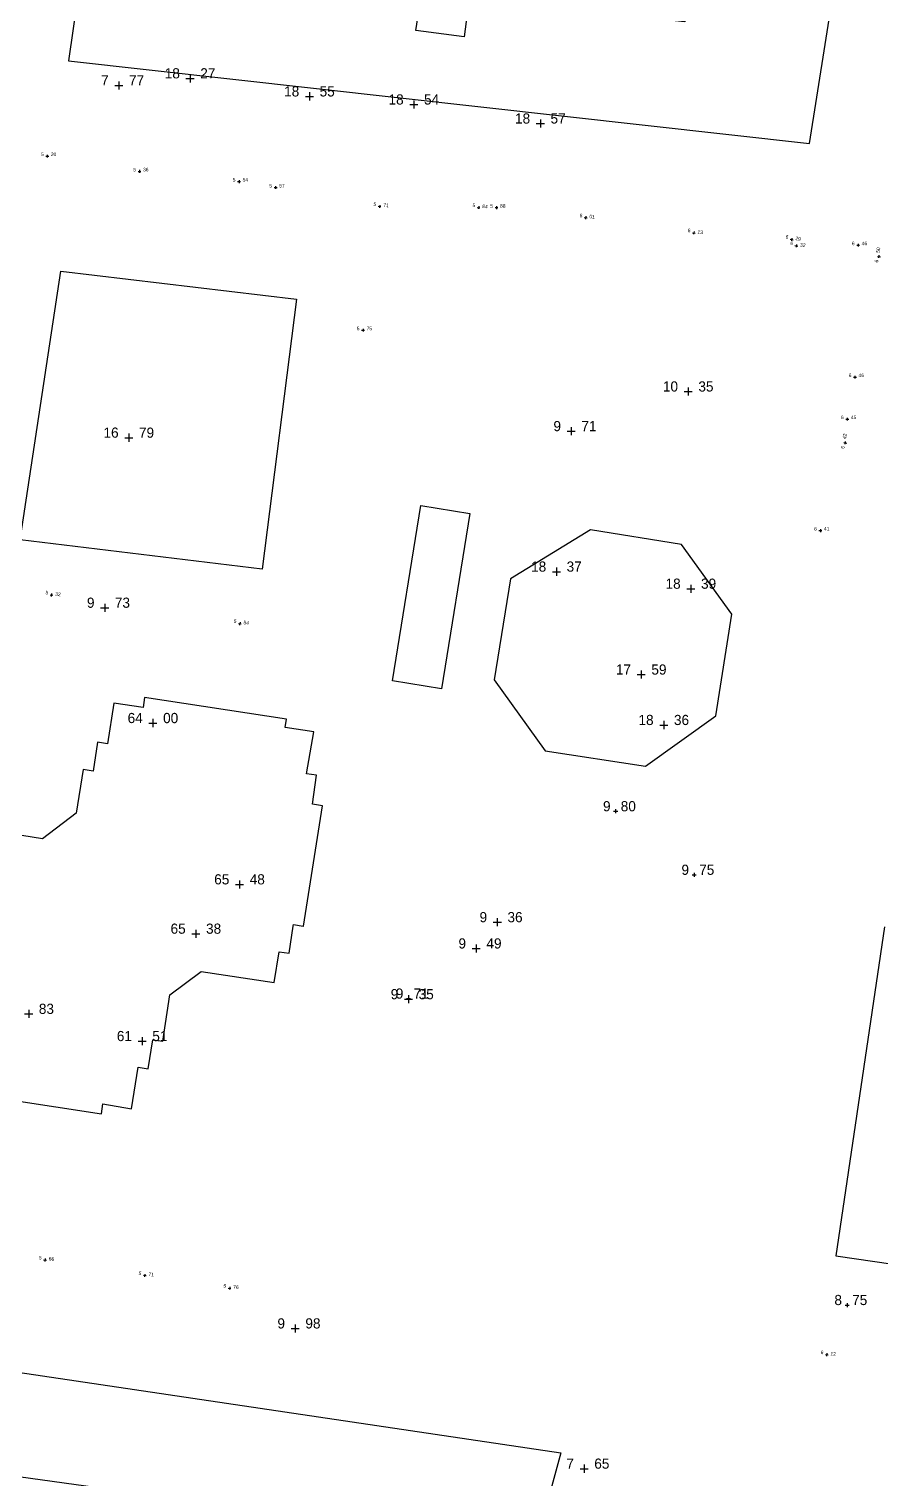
# Model space of a CAD drawing. Header units: inches. Extents: x 179019 to 255520, y 666000 to 809980.
# Drawn here: x 254853.1 to 254936.8, y 809316.2 to 809458.8 of the extents above; entities that cross this region are included whole.
import ezdxf
from ezdxf.enums import TextEntityAlignment as Align

# ---------------------------------------------------------------- set-up
doc = ezdxf.new("R2010")
doc.units = ezdxf.units.IN
doc.header["$MEASUREMENT"] = 0
for name, color, linetype in [('building levels', 6, 'Continuous'), ('orig buildings', 3, 'Continuous'), ('street levels', 5, 'Continuous')]:
    doc.layers.add(name, color=color, linetype=linetype)
doc.styles.add('hebtxt', font='hebtxt')

# ---------------------------------------------------------------- blocks, each defined once
blk = doc.blocks.new('1505')
for points in [[(-0.4, 0), (0.4, 0)], [(0, 0.4), (0, -0.4)]]:
    blk.add_lwpolyline(points)
at = {"style": 'hebtxt'}
blk.add_attdef('METER', text='', height=2, dxfattribs=at).set_placement((-1, 0), align=Align.RIGHT)
blk.add_attdef('CENTIMETER', (1, 0), '', height=2, dxfattribs=at)
blk = doc.blocks.new('1503')
for points in [[(-0.4, 0), (0.4, 0)], [(0, 0.4), (0, -0.4)]]:
    blk.add_lwpolyline(points)
at = {"style": 'hebtxt'}
blk.add_attdef('METER', text='', height=2, dxfattribs=at).set_placement((-1, 0), align=Align.RIGHT)
blk.add_attdef('CENTIMETER', (1, 0), '', height=2, dxfattribs=at)

msp = doc.modelspace()

# ---------------------------------------------------------------- linework, layer by layer
at = {"layer": 'orig buildings'}
for points, elevation in [([(254932.82, 809467.06), (254918.99, 809469.7), (254917.51, 809459.52), (254912.4, 809460.05), (254913.45, 809468.01), (254897.4, 809470.12), (254895.81, 809458.04), (254891.07, 809458.66), (254892.56, 809468.34), (254878.47, 809470.71), (254877.45, 809462.86), (254873.25, 809463.39), (254874.24, 809472.22), (254859.68, 809474.79), (254856.94, 809455.67), (254929.76, 809447.55)], 22.03), ([(254879.35, 809432.25), (254875.97, 809405.72), (254852.18, 809408.58), (254856.18, 809435.01)], 0.12), ([(254891.55, 809411.98), (254896.36, 809411.19), (254893.59, 809393.94), (254888.76, 809394.73)], 0.12), ([(254900.36, 809404.74), (254898.76, 809394.83), (254903.77, 809387.86), (254913.64, 809386.33), (254920.54, 809391.3), (254922.12, 809401.29), (254917.17, 809408.13), (254908.22, 809409.57)], 0.12)]:
    msp.add_lwpolyline(points, close=True, dxfattribs=dict(at, elevation=elevation))
msp.add_lwpolyline([(254846.27, 809354.27), (254860.17, 809352.15), (254860.32, 809353.14), (254863.14, 809352.66), (254863.14, 809352.66), (254863.77, 809356.75), (254864.76, 809356.58), (254865.23, 809359.44), (254866.22, 809359.29), (254866.89, 809363.87), (254869.96, 809366.15), (254877.15, 809365.07), (254877.63, 809368.08), (254878.62, 809367.94), (254879.01, 809370.62), (254879.03, 809370.78), (254880.01, 809370.62), (254880.02, 809370.62), (254880.02, 809370.62), (254881.89, 809382.44), (254880.9, 809382.6), (254881.32, 809385.44), (254880.33, 809385.59), (254881.03, 809389.71), (254878.22, 809390.13), (254878.34, 809390.95), (254864.41, 809393.09), (254864.26, 809392.1), (254861.39, 809392.54), (254860.78, 809388.54), (254859.79, 809388.69), (254859.35, 809385.85), (254858.36, 809386), (254857.7, 809381.7), (254854.39, 809379.2), (254847.43, 809380.3)], dxfattribs=at)
for points, elevation in [([(254937.12, 809370.55), (254932.34, 809338.19), (254956.91, 809334.63)], 16.93), ([(254806.72, 809333.46), (254905.32, 809318.83), (254897.43, 809289.83)], 19.46), ([(254863.11, 809314.92), (254852.02, 809316.46)], 19.46)]:
    msp.add_lwpolyline(points, dxfattribs=dict(at, elevation=elevation))

# ---------------------------------------------------------------- block references
at = {"layer": 'building levels'}
ref = msp.add_blockref('1505', (254861.88, 809453.27, 7.77), dxfattribs=at)
ref.add_attrib('METER', '7', dxfattribs={"layer": '0', "height": 1, "style": 'hebtxt'}).set_placement((254860.88, 809453.27, 7.77), align=Align.RIGHT)
ref.add_attrib('CENTIMETER', '77', (254862.88, 809453.27, 7.77), dxfattribs={"layer": '0', "height": 1, "style": 'hebtxt'})
ref = msp.add_blockref('1505', (254868.88, 809453.96, 18.27), dxfattribs=at)
ref.add_attrib('METER', '18', dxfattribs={"layer": '0', "height": 1, "style": 'hebtxt'}).set_placement((254867.88, 809453.96, 18.27), align=Align.RIGHT)
ref.add_attrib('CENTIMETER', '27', (254869.88, 809453.96, 18.27), dxfattribs={"layer": '0', "height": 1, "style": 'hebtxt'})
ref = msp.add_blockref('1505', (254880.61, 809452.19, 18.55), dxfattribs=at)
ref.add_attrib('METER', '18', dxfattribs={"layer": '0', "height": 1, "style": 'hebtxt'}).set_placement((254879.61, 809452.18, 18.55), align=Align.RIGHT)
ref.add_attrib('CENTIMETER', '55', (254881.61, 809452.18, 18.55), dxfattribs={"layer": '0', "height": 1, "style": 'hebtxt'})
ref = msp.add_blockref('1505', (254890.87, 809451.4, 18.54), dxfattribs=at)
ref.add_attrib('METER', '18', dxfattribs={"layer": '0', "height": 1, "style": 'hebtxt'}).set_placement((254889.87, 809451.39, 18.54), align=Align.RIGHT)
ref.add_attrib('CENTIMETER', '54', (254891.87, 809451.39, 18.54), dxfattribs={"layer": '0', "height": 1, "style": 'hebtxt'})
ref = msp.add_blockref('1505', (254903.3, 809449.52, 18.57), dxfattribs=at)
ref.add_attrib('METER', '18', dxfattribs={"layer": '0', "height": 1, "style": 'hebtxt'}).set_placement((254902.3, 809449.52, 18.57), align=Align.RIGHT)
ref.add_attrib('CENTIMETER', '57', (254904.3, 809449.52, 18.57), dxfattribs={"layer": '0', "height": 1, "style": 'hebtxt'})
ref = msp.add_blockref('1505', (254917.83, 809423.17, 10.35), dxfattribs=at)
ref.add_attrib('METER', '10', dxfattribs={"layer": '0', "height": 1, "style": 'hebtxt'}).set_placement((254916.83, 809423.17, 10.35), align=Align.RIGHT)
ref.add_attrib('CENTIMETER', '35', (254918.83, 809423.17, 10.35), dxfattribs={"layer": '0', "height": 1, "style": 'hebtxt'})
ref = msp.add_blockref('1505', (254906.33, 809419.27, 9.71), dxfattribs=at)
ref.add_attrib('METER', '9', dxfattribs={"layer": '0', "height": 1, "style": 'hebtxt'}).set_placement((254905.33, 809419.27, 9.71), align=Align.RIGHT)
ref.add_attrib('CENTIMETER', '71', (254907.33, 809419.27, 9.71), dxfattribs={"layer": '0', "height": 1, "style": 'hebtxt'})
ref = msp.add_blockref('1505', (254862.86, 809418.63, 16.79), dxfattribs=at)
ref.add_attrib('METER', '16', dxfattribs={"layer": '0', "height": 1, "style": 'hebtxt'}).set_placement((254861.86, 809418.63, 16.79), align=Align.RIGHT)
ref.add_attrib('CENTIMETER', '79', (254863.86, 809418.63, 16.79), dxfattribs={"layer": '0', "height": 1, "style": 'hebtxt'})
ref = msp.add_blockref('1505', (254904.88, 809405.46, 18.37), dxfattribs=at)
ref.add_attrib('METER', '18', dxfattribs={"layer": '0', "height": 1, "style": 'hebtxt'}).set_placement((254903.88, 809405.46, 18.37), align=Align.RIGHT)
ref.add_attrib('CENTIMETER', '37', (254905.88, 809405.46, 18.37), dxfattribs={"layer": '0', "height": 1, "style": 'hebtxt'})
ref = msp.add_blockref('1505', (254918.09, 809403.78, 18.39), dxfattribs=at)
ref.add_attrib('METER', '18', dxfattribs={"layer": '0', "height": 1, "style": 'hebtxt'}).set_placement((254917.09, 809403.78, 18.39), align=Align.RIGHT)
ref.add_attrib('CENTIMETER', '39', (254919.09, 809403.78, 18.39), dxfattribs={"layer": '0', "height": 1, "style": 'hebtxt'})
ref = msp.add_blockref('1505', (254860.49, 809401.91, 9.73), dxfattribs=at)
ref.add_attrib('METER', '9', dxfattribs={"layer": '0', "height": 1, "style": 'hebtxt'}).set_placement((254859.49, 809401.91, 9.73), align=Align.RIGHT)
ref.add_attrib('CENTIMETER', '73', (254861.49, 809401.91, 9.73), dxfattribs={"layer": '0', "height": 1, "style": 'hebtxt'})
ref = msp.add_blockref('1505', (254913.21, 809395.34, 17.59), dxfattribs=at)
ref.add_attrib('METER', '17', dxfattribs={"layer": '0', "height": 1, "style": 'hebtxt'}).set_placement((254912.21, 809395.34, 17.59), align=Align.RIGHT)
ref.add_attrib('CENTIMETER', '59', (254914.21, 809395.34, 17.59), dxfattribs={"layer": '0', "height": 1, "style": 'hebtxt'})
ref = msp.add_blockref('1505', (254865.23, 809390.58, 64), dxfattribs=at)
ref.add_attrib('METER', '64', dxfattribs={"layer": '0', "height": 1, "style": 'hebtxt'}).set_placement((254864.23, 809390.57, 64), align=Align.RIGHT)
ref.add_attrib('CENTIMETER', '00', (254866.23, 809390.57, 64), dxfattribs={"layer": '0', "height": 1, "style": 'hebtxt'})
ref = msp.add_blockref('1505', (254915.43, 809390.38, 18.36), dxfattribs=at)
ref.add_attrib('METER', '18', dxfattribs={"layer": '0', "height": 1, "style": 'hebtxt'}).set_placement((254914.43, 809390.38, 18.36), align=Align.RIGHT)
ref.add_attrib('CENTIMETER', '36', (254916.43, 809390.38, 18.36), dxfattribs={"layer": '0', "height": 1, "style": 'hebtxt'})
at = {"layer": 'building levels', "xscale": 0.5, "yscale": 0.5, "zscale": 0.5}
for p, values in [((254910.7, 809381.9, 9.8), {'METER': '9', 'CENTIMETER': '80'}), ((254918.41, 809375.65, 9.75), {'METER': '9', 'CENTIMETER': '75'}), ((254890.34, 809363.48, 9.71), {'METER': '9', 'CENTIMETER': '71'}), ((254933.44, 809333.35, 8.75), {'METER': '8', 'CENTIMETER': '75'})]:
    msp.add_blockref('1505', p, dxfattribs=at).add_auto_attribs(values)
at = {"layer": 'building levels'}
ref = msp.add_blockref('1505', (254873.74, 809374.71, 65.48), dxfattribs=at)
ref.add_attrib('METER', '65', dxfattribs={"layer": '0', "height": 1, "style": 'hebtxt'}).set_placement((254872.74, 809374.71, 65.48), align=Align.RIGHT)
ref.add_attrib('CENTIMETER', '48', (254874.74, 809374.71, 65.48), dxfattribs={"layer": '0', "height": 1, "style": 'hebtxt'})
ref = msp.add_blockref('1505', (254899.07, 809371, 9.36), dxfattribs=at)
ref.add_attrib('METER', '9', dxfattribs={"layer": '0', "height": 1, "style": 'hebtxt'}).set_placement((254898.07, 809370.99, 9.36), align=Align.RIGHT)
ref.add_attrib('CENTIMETER', '36', (254900.07, 809370.99, 9.36), dxfattribs={"layer": '0', "height": 1, "style": 'hebtxt'})
ref = msp.add_blockref('1505', (254869.45, 809369.86, 65.38), dxfattribs=at)
ref.add_attrib('METER', '65', dxfattribs={"layer": '0', "height": 1, "style": 'hebtxt'}).set_placement((254868.45, 809369.86, 65.38), align=Align.RIGHT)
ref.add_attrib('CENTIMETER', '38', (254870.45, 809369.86, 65.38), dxfattribs={"layer": '0', "height": 1, "style": 'hebtxt'})
ref = msp.add_blockref('1505', (254897, 809368.41, 9.49), dxfattribs=at)
ref.add_attrib('METER', '9', dxfattribs={"layer": '0', "height": 1, "style": 'hebtxt'}).set_placement((254896, 809368.41, 9.49), align=Align.RIGHT)
ref.add_attrib('CENTIMETER', '49', (254898, 809368.41, 9.49), dxfattribs={"layer": '0', "height": 1, "style": 'hebtxt'})
ref = msp.add_blockref('1505', (254890.34, 809363.42, 9.35), dxfattribs=at)
ref.add_attrib('METER', '9', dxfattribs={"layer": '0', "height": 1, "style": 'hebtxt'}).set_placement((254889.34, 809363.42, 9.35), align=Align.RIGHT)
ref.add_attrib('CENTIMETER', '35', (254891.34, 809363.42, 9.35), dxfattribs={"layer": '0', "height": 1, "style": 'hebtxt'})
ref = msp.add_blockref('1505', (254853.02, 809361.98, 65.83), dxfattribs=at)
ref.add_attrib('METER', '65', dxfattribs={"layer": '0', "height": 1, "style": 'hebtxt'}).set_placement((254852.02, 809361.98, 65.83), align=Align.RIGHT)
ref.add_attrib('CENTIMETER', '83', (254854.02, 809361.98, 65.83), dxfattribs={"layer": '0', "height": 1, "style": 'hebtxt'})
ref = msp.add_blockref('1505', (254864.17, 809359.3, 61.51), dxfattribs=at)
ref.add_attrib('METER', '61', dxfattribs={"layer": '0', "height": 1, "style": 'hebtxt'}).set_placement((254863.17, 809359.3, 61.51), align=Align.RIGHT)
ref.add_attrib('CENTIMETER', '51', (254865.17, 809359.3, 61.51), dxfattribs={"layer": '0', "height": 1, "style": 'hebtxt'})
ref = msp.add_blockref('1505', (254879.21, 809331.05, 9.98), dxfattribs=at)
ref.add_attrib('METER', '9', dxfattribs={"layer": '0', "height": 1, "style": 'hebtxt'}).set_placement((254878.21, 809331.05, 9.98), align=Align.RIGHT)
ref.add_attrib('CENTIMETER', '98', (254880.21, 809331.05, 9.98), dxfattribs={"layer": '0', "height": 1, "style": 'hebtxt'})
ref = msp.add_blockref('1505', (254907.6, 809317.26, 7.65), dxfattribs=at)
ref.add_attrib('METER', '7', dxfattribs={"layer": '0', "height": 1, "style": 'hebtxt'}).set_placement((254906.6, 809317.26, 7.65), align=Align.RIGHT)
ref.add_attrib('CENTIMETER', '65', (254908.6, 809317.26, 7.65), dxfattribs={"layer": '0', "height": 1, "style": 'hebtxt'})
at = {"layer": 'street levels'}
ref = msp.add_blockref('1503', (254854.85, 809446.32, 5.1), dxfattribs=dict(at, xscale=0.35, yscale=0.35, zscale=0.35, rotation=0.017923327885357))
ref.add_attrib('METER', '5', dxfattribs={"layer": '0', "height": 0.35, "rotation": 0.0179, "style": 'hebtxt'}).set_placement((254854.5, 809446.32, 5.1), align=Align.RIGHT)
ref.add_attrib('CENTIMETER', '20', (254855.2, 809446.32, 5.1), dxfattribs={"layer": '0', "height": 0.35, "rotation": 0.0179, "style": 'hebtxt'})
ref = msp.add_blockref('1503', (254863.91, 809444.82, 5.48), dxfattribs=dict(at, xscale=0.35, yscale=0.35, zscale=0.35, rotation=0.017923327144023))
ref.add_attrib('METER', '5', dxfattribs={"layer": '0', "height": 0.35, "rotation": 0.0179, "style": 'hebtxt'}).set_placement((254863.56, 809444.81, 5.48), align=Align.RIGHT)
ref.add_attrib('CENTIMETER', '36', (254864.26, 809444.82, 5.48), dxfattribs={"layer": '0', "height": 0.35, "rotation": 0.0179, "style": 'hebtxt'})
ref = msp.add_blockref('1503', (254873.69, 809443.81, 5.66), dxfattribs=dict(at, xscale=0.35, yscale=0.35, zscale=0.35, rotation=0.017923327144023))
ref.add_attrib('METER', '5', dxfattribs={"layer": '0', "height": 0.35, "rotation": 0.0179, "style": 'hebtxt'}).set_placement((254873.34, 809443.81, 5.66), align=Align.RIGHT)
ref.add_attrib('CENTIMETER', '54', (254874.04, 809443.81, 5.66), dxfattribs={"layer": '0', "height": 0.35, "rotation": 0.0179, "style": 'hebtxt'})
ref = msp.add_blockref('1503', (254877.29, 809443.23, 5.69), dxfattribs=dict(at, xscale=0.35, yscale=0.35, zscale=0.35, rotation=0.017923327144023))
ref.add_attrib('METER', '5', dxfattribs={"layer": '0', "height": 0.35, "rotation": 0.0179, "style": 'hebtxt'}).set_placement((254876.94, 809443.23, 5.69), align=Align.RIGHT)
ref.add_attrib('CENTIMETER', '57', (254877.64, 809443.23, 5.69), dxfattribs={"layer": '0', "height": 0.35, "rotation": 0.0179, "style": 'hebtxt'})
ref = msp.add_blockref('1503', (254887.5, 809441.37, 5.84), dxfattribs=dict(at, xscale=0.35, yscale=0.35, zscale=0.35, rotation=354.0458239416838))
ref.add_attrib('METER', '5', dxfattribs={"layer": '0', "height": 0.35, "rotation": 354.0458, "style": 'hebtxt'}).set_placement((254887.15, 809441.41, 5.84), align=Align.RIGHT)
ref.add_attrib('CENTIMETER', '71', (254887.85, 809441.34, 5.84), dxfattribs={"layer": '0', "height": 0.35, "rotation": 354.0458, "style": 'hebtxt'})
ref = msp.add_blockref('1503', (254897.23, 809441.26, 5.97), dxfattribs=dict(at, xscale=0.35, yscale=0.35, zscale=0.35, rotation=354.0458239416838))
ref.add_attrib('METER', '5', dxfattribs={"layer": '0', "height": 0.35, "rotation": 354.0458, "style": 'hebtxt'}).set_placement((254896.88, 809441.29, 5.97), align=Align.RIGHT)
ref.add_attrib('CENTIMETER', '84', (254897.58, 809441.22, 5.97), dxfattribs={"layer": '0', "height": 0.35, "rotation": 354.0458, "style": 'hebtxt'})
ref = msp.add_blockref('1503', (254898.99, 809441.25, 5.78), dxfattribs=dict(at, xscale=0.35, yscale=0.35, zscale=0.35, rotation=0.017923327885357))
ref.add_attrib('METER', '5', dxfattribs={"layer": '0', "height": 0.35, "rotation": 0.0179, "style": 'hebtxt'}).set_placement((254898.64, 809441.25, 5.78), align=Align.RIGHT)
ref.add_attrib('CENTIMETER', '88', (254899.34, 809441.25, 5.78), dxfattribs={"layer": '0', "height": 0.35, "rotation": 0.0179, "style": 'hebtxt'})
ref = msp.add_blockref('1503', (254907.76, 809440.26, 6.14), dxfattribs=dict(at, xscale=0.35, yscale=0.35, zscale=0.35, rotation=354.0458239383236))
ref.add_attrib('METER', '6', dxfattribs={"layer": '0', "height": 0.35, "rotation": 354.0458, "style": 'hebtxt'}).set_placement((254907.42, 809440.29, 6.14), align=Align.RIGHT)
ref.add_attrib('CENTIMETER', '01', (254908.11, 809440.22, 6.14), dxfattribs={"layer": '0', "height": 0.35, "rotation": 354.0458, "style": 'hebtxt'})
ref = msp.add_blockref('1503', (254918.38, 809438.77, 6.26), dxfattribs=dict(at, xscale=0.35, yscale=0.35, zscale=0.35, rotation=351.5431148122851))
ref.add_attrib('METER', '6', dxfattribs={"layer": '0', "height": 0.35, "rotation": 351.5431, "style": 'hebtxt'}).set_placement((254918.03, 809438.82, 6.26), align=Align.RIGHT)
ref.add_attrib('CENTIMETER', '13', (254918.72, 809438.72, 6.26), dxfattribs={"layer": '0', "height": 0.35, "rotation": 351.5431, "style": 'hebtxt'})
ref = msp.add_blockref('1503', (254928, 809438.12, 6.42), dxfattribs=dict(at, xscale=0.35, yscale=0.35, zscale=0.35, rotation=351.416875892898))
ref.add_attrib('METER', '6', dxfattribs={"layer": '0', "height": 0.35, "rotation": 351.4169, "style": 'hebtxt'}).set_placement((254927.65, 809438.18, 6.42), align=Align.RIGHT)
ref.add_attrib('CENTIMETER', '29', (254928.34, 809438.07, 6.42), dxfattribs={"layer": '0', "height": 0.35, "rotation": 351.4169, "style": 'hebtxt'})
ref = msp.add_blockref('1503', (254928.45, 809437.5, 6.44), dxfattribs=dict(at, xscale=0.35, yscale=0.35, zscale=0.35, rotation=351.416875892898))
ref.add_attrib('METER', '6', dxfattribs={"layer": '0', "height": 0.35, "rotation": 351.4169, "style": 'hebtxt'}).set_placement((254928.11, 809437.55, 6.44), align=Align.RIGHT)
ref.add_attrib('CENTIMETER', '32', (254928.8, 809437.44, 6.44), dxfattribs={"layer": '0', "height": 0.35, "rotation": 351.4169, "style": 'hebtxt'})
ref = msp.add_blockref('1503', (254934.53, 809437.56, 6.36), dxfattribs=dict(at, xscale=0.35, yscale=0.35, zscale=0.35, rotation=0.017923327885357))
ref.add_attrib('METER', '6', dxfattribs={"layer": '0', "height": 0.35, "rotation": 0.0179, "style": 'hebtxt'}).set_placement((254934.18, 809437.56, 6.36), align=Align.RIGHT)
ref.add_attrib('CENTIMETER', '46', (254934.88, 809437.56, 6.36), dxfattribs={"layer": '0', "height": 0.35, "rotation": 0.0179, "style": 'hebtxt'})
ref = msp.add_blockref('1503', (254936.58, 809436.44, 6.63), dxfattribs=dict(at, xscale=0.35, yscale=0.35, zscale=0.35, rotation=81.41687589424888))
ref.add_attrib('METER', '6', dxfattribs={"layer": '0', "height": 0.35, "rotation": 81.4169, "style": 'hebtxt'}).set_placement((254936.52, 809436.1, 6.63), align=Align.RIGHT)
ref.add_attrib('CENTIMETER', '50', (254936.63, 809436.79, 6.63), dxfattribs={"layer": '0', "height": 0.35, "rotation": 81.4169, "style": 'hebtxt'})
ref = msp.add_blockref('1503', (254885.88, 809429.2, 5.75), dxfattribs=dict(at, xscale=0.35, yscale=0.35, zscale=0.35))
ref.add_attrib('METER', '5', dxfattribs={"layer": '0', "height": 0.35, "style": 'hebtxt'}).set_placement((254885.53, 809429.2, 5.75), align=Align.RIGHT)
ref.add_attrib('CENTIMETER', '75', (254886.23, 809429.2, 5.75), dxfattribs={"layer": '0', "height": 0.35, "style": 'hebtxt'})
ref = msp.add_blockref('1503', (254934.22, 809424.59, 6.35), dxfattribs=dict(at, xscale=0.35, yscale=0.35, zscale=0.35, rotation=0.017923327885357))
ref.add_attrib('METER', '6', dxfattribs={"layer": '0', "height": 0.35, "rotation": 0.0179, "style": 'hebtxt'}).set_placement((254933.87, 809424.59, 6.35), align=Align.RIGHT)
ref.add_attrib('CENTIMETER', '46', (254934.57, 809424.59, 6.35), dxfattribs={"layer": '0', "height": 0.35, "rotation": 0.0179, "style": 'hebtxt'})
ref = msp.add_blockref('1503', (254933.46, 809420.46, 6.34), dxfattribs=dict(at, xscale=0.35, yscale=0.35, zscale=0.35, rotation=0.017923327885357))
ref.add_attrib('METER', '6', dxfattribs={"layer": '0', "height": 0.35, "rotation": 0.0179, "style": 'hebtxt'}).set_placement((254933.11, 809420.46, 6.34), align=Align.RIGHT)
ref.add_attrib('CENTIMETER', '45', (254933.81, 809420.46, 6.34), dxfattribs={"layer": '0', "height": 0.35, "rotation": 0.0179, "style": 'hebtxt'})
ref = msp.add_blockref('1503', (254933.27, 809418.13, 6.55), dxfattribs=dict(at, xscale=0.35, yscale=0.35, zscale=0.35, rotation=79.39826804798516))
ref.add_attrib('METER', '6', dxfattribs={"layer": '0', "height": 0.35, "rotation": 79.3983, "style": 'hebtxt'}).set_placement((254933.21, 809417.79, 6.55), align=Align.RIGHT)
ref.add_attrib('CENTIMETER', '42', (254933.33, 809418.48, 6.55), dxfattribs={"layer": '0', "height": 0.35, "rotation": 79.3983, "style": 'hebtxt'})
ref = msp.add_blockref('1503', (254930.82, 809409.5, 6.3), dxfattribs=dict(at, xscale=0.35, yscale=0.35, zscale=0.35, rotation=0.017923327885357))
ref.add_attrib('METER', '6', dxfattribs={"layer": '0', "height": 0.35, "rotation": 0.0179, "style": 'hebtxt'}).set_placement((254930.47, 809409.5, 6.3), align=Align.RIGHT)
ref.add_attrib('CENTIMETER', '41', (254931.17, 809409.5, 6.3), dxfattribs={"layer": '0', "height": 0.35, "rotation": 0.0179, "style": 'hebtxt'})
ref = msp.add_blockref('1503', (254855.26, 809403.16), dxfattribs=dict(at, xscale=0.35, yscale=0.35, zscale=0.35, rotation=351.8739758442655))
ref.add_attrib('METER', '5', dxfattribs={"layer": '0', "height": 0.35, "rotation": 351.874, "style": 'hebtxt'}).set_placement((254854.92, 809403.21), align=Align.RIGHT)
ref.add_attrib('CENTIMETER', '32', (254855.61, 809403.11), dxfattribs={"layer": '0', "height": 0.35, "rotation": 351.874, "style": 'hebtxt'})
ref = msp.add_blockref('1503', (254873.77, 809400.35), dxfattribs=dict(at, xscale=0.35, yscale=0.35, zscale=0.35, rotation=352.0605168000968))
ref.add_attrib('METER', '5', dxfattribs={"layer": '0', "height": 0.35, "rotation": 352.0605, "style": 'hebtxt'}).set_placement((254873.42, 809400.4), align=Align.RIGHT)
ref.add_attrib('CENTIMETER', '54', (254874.11, 809400.3), dxfattribs={"layer": '0', "height": 0.35, "rotation": 352.0605, "style": 'hebtxt'})
ref = msp.add_blockref('1503', (254854.63, 809337.79), dxfattribs=dict(at, xscale=0.35, yscale=0.35, zscale=0.35, rotation=353.6088387582694))
ref.add_attrib('METER', '5', dxfattribs={"layer": '0', "height": 0.35, "rotation": 353.6088, "style": 'hebtxt'}).set_placement((254854.28, 809337.82), align=Align.RIGHT)
ref.add_attrib('CENTIMETER', '66', (254854.98, 809337.75), dxfattribs={"layer": '0', "height": 0.35, "rotation": 353.6088, "style": 'hebtxt'})
ref = msp.add_blockref('1503', (254864.43, 809336.26), dxfattribs=dict(at, xscale=0.35, yscale=0.35, zscale=0.35, rotation=353.6088387582694))
ref.add_attrib('METER', '5', dxfattribs={"layer": '0', "height": 0.35, "rotation": 353.6088, "style": 'hebtxt'}).set_placement((254864.08, 809336.29), align=Align.RIGHT)
ref.add_attrib('CENTIMETER', '71', (254864.78, 809336.22), dxfattribs={"layer": '0', "height": 0.35, "rotation": 353.6088, "style": 'hebtxt'})
ref = msp.add_blockref('1503', (254872.76, 809335.01), dxfattribs=dict(at, xscale=0.35, yscale=0.35, zscale=0.35, rotation=353.6088387582694))
ref.add_attrib('METER', '5', dxfattribs={"layer": '0', "height": 0.35, "rotation": 353.6088, "style": 'hebtxt'}).set_placement((254872.41, 809335.05), align=Align.RIGHT)
ref.add_attrib('CENTIMETER', '76', (254873.1, 809334.97), dxfattribs={"layer": '0', "height": 0.35, "rotation": 353.6088, "style": 'hebtxt'})
ref = msp.add_blockref('1503', (254931.45, 809328.47, 0.12), dxfattribs=dict(at, xscale=0.3499999999999999, yscale=0.3499999999999999, zscale=0.3499999999999999, rotation=352.8337741148894))
ref.add_attrib('METER', '6', dxfattribs={"layer": '0', "height": 0.35, "rotation": 352.8338, "style": 'hebtxt'}).set_placement((254931.1, 809328.51, 0.12), align=Align.RIGHT)
ref.add_attrib('CENTIMETER', '12', (254931.79, 809328.42, 0.12), dxfattribs={"layer": '0', "height": 0.35, "rotation": 352.8338, "style": 'hebtxt'})

doc.saveas('drawing.dxf')
